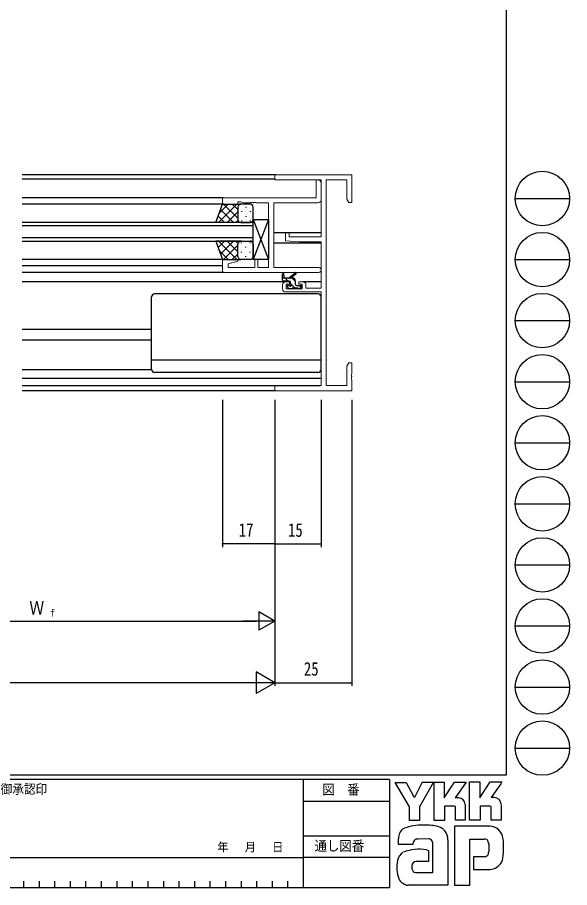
# Model space of a CAD drawing. Units: millimetres, scale not verified. Extents: x -1073 to 397, y -282 to 282.
# Drawn here: x 217.6 to 396.7, y -282.1 to 0 of the extents above; entities that cross this region are included whole.
import ezdxf
from ezdxf.enums import TextEntityAlignment as Align

# ---------------------------------------------------------------- set-up
doc = ezdxf.new("R2010")
doc.units = ezdxf.units.MM
doc.header["$LTSCALE"] = 2
doc.layers.add('0-2_YKK_11', color=7, linetype='Continuous', lineweight=18)
for name, color, linetype in [('0-3_YKK_12', 2, 'Continuous'), ('0-4_YKK_13', 4, 'Continuous'), ('0-6_YKK_D', 6, 'Continuous'), ('0-7_YKK_ZWAK', 7, 'Continuous')]:
    doc.layers.add(name, color=color, linetype=linetype)
doc.styles.add('ＭＳ ゴシック', font='')
doc.styles.get('ＭＳ ゴシック').set_extended_font_data('MS Gothic')

msp = doc.modelspace()

# ---------------------------------------------------------------- linework, layer by layer
at = {"layer": '0-2_YKK_11'}
for p, q in [((301.1, -51.005), (326.1, -51.005)), ((301.1, -52.635), (301.1, -51.005)), ((316.1, -52.635), (301.1, -52.635)), ((314.47, -52.705), (314.47, -58.505)), ((315.1, -52.705), (314.47, -52.705)), ((316.1, -71.105), (316.1, -52.635)), ((317.73, -52.635), (317.73, -119.375)), ((324.47, -52.635), (317.73, -52.635)), ((324.47, -58.914), (324.47, -52.635)), ((326.1, -51.005), (326.1, -60.005)), ((316.1, -59.135), (316.1, -53.705)), ((314.47, -58.505), (284.1, -58.505)), ((284.1, -58.505), (284.1, -60.505)), ((325.1, -60.005), (324.47, -58.914)), ((284.1, -60.505), (289.1, -60.505)), ((289.1, -59.805), (290.1, -59.805)), ((289.1, -60.505), (289.1, -59.805)), ((290.1, -59.805), (291.007, -60.135)), ((291.007, -60.135), (293.142, -60.135)), ((293.142, -60.135), (293.325, -60.015)), ((293.325, -60.015), (293.875, -60.015)), ((293.875, -60.015), (294.058, -60.135)), ((294.058, -60.135), (294.142, -60.135)), ((294.142, -60.135), (294.325, -60.015)), ((294.325, -60.015), (294.875, -60.015)), ((294.875, -60.015), (295.058, -60.135)), ((295.058, -60.135), (299.1, -60.135)), ((299.1, -60.135), (299.1, -81.075)), ((300.73, -60.135), (315.1, -60.135)), ((300.73, -81.075), (300.73, -60.135)), ((326.1, -60.005), (325.1, -60.005)), ((304.6, -69.805), (305.8, -69.805)), ((304.6, -72.411), (304.6, -69.805)), ((305.8, -69.805), (305.8, -71.105)), ((309.1, -72.805), (304.6, -72.411)), ((305.8, -71.105), (316.1, -71.105)), ((316.1, -72.805), (309.1, -72.805)), ((316.1, -87.805), (316.1, -72.805)), ((289.061, -78.505), (284.1, -78.505)), ((284.1, -78.505), (284.1, -82.705)), ((289.129, -79.027), (289.061, -78.505)), ((294.6, -78.505), (294.6, -81.075)), ((295.6, -78.505), (294.6, -78.505)), ((295.6, -81.075), (295.6, -78.505)), ((286, -79.866), (289.129, -79.027)), ((286, -81.075), (286, -79.866)), ((294.6, -81.075), (286, -81.075)), ((299.1, -81.075), (295.6, -81.075)), ((315.285, -81.075), (300.73, -81.075)), ((284.1, -82.705), (315.285, -82.705)), ((303.6, -88.005), (303.6, -86.705)), ((304.6, -85.705), (305.9, -85.705)), ((304.8, -86.505), (304.8, -88.005)), ((305.9, -86.505), (304.8, -86.505)), ((305.9, -85.705), (305.9, -86.505)), ((308.9, -85.705), (310.2, -85.705)), ((308.9, -86.505), (308.9, -85.705)), ((310, -86.505), (308.9, -86.505)), ((310, -88.005), (310, -86.505)), ((311.2, -86.705), (311.2, -87.805)), ((316.1, -89.005), (304.6, -89.005)), ((304.8, -88.005), (310, -88.005)), ((311.2, -87.805), (316.1, -87.805)), ((316.1, -119.375), (316.1, -89.005)), ((324.47, -113.096), (325.1, -112.005)), ((325.1, -112.005), (326.1, -112.005)), ((326.1, -112.005), (326.1, -115.547)), ((324.47, -119.375), (324.47, -113.096)), ((326.1, -115.547), (325.98, -115.73)), ((325.98, -115.73), (325.98, -116.28)), ((325.98, -116.28), (326.1, -116.463)), ((326.1, -116.547), (325.98, -116.73)), ((325.98, -116.73), (325.98, -117.28)), ((325.98, -117.28), (326.1, -117.463)), ((326.1, -116.463), (326.1, -116.547)), ((326.1, -117.463), (326.1, -121.005)), ((301.1, -119.375), (316.1, -119.375)), ((301.1, -121.005), (301.1, -119.375)), ((326.1, -121.005), (301.1, -121.005)), ((317.73, -119.375), (324.47, -119.375))]:
    msp.add_line(p, q, dxfattribs=at)
for centre, radius, start, end in [((315.1, -53.705), 1, 0.00001, 89.99999), ((315.1, -59.135), 1, 270.00001, 359.99999), ((315.285, -81.89), 0.815, 269.99999, 90.00001), ((304.6, -86.705), 1, 90.00001, 179.99999), ((310.2, -86.705), 1, 0.00001, 89.99999), ((304.6, -88.005), 1, 180.00001, 269.99999)]:
    msp.add_arc(centre, radius, start, end, dxfattribs=at)
at = {"layer": '0-3_YKK_12'}
for p, q in [((301.4, -51.005), (219.1, -51.005)), ((301.1, -52.405), (219.1, -52.405)), ((284.4, -58.505), (219.1, -58.505)), ((284.6, -60.505), (219.1, -60.505)), ((294.1, -66.505), (219.1, -66.505)), ((219.1, -67.505), (294.1, -67.505)), ((294.1, -72.505), (294.1, -66.505)), ((316.1, -69.805), (300.73, -69.805)), ((294.1, -71.505), (219.1, -71.505)), ((219.1, -72.505), (294.1, -72.505)), ((316.1, -73.205), (300.73, -73.205)), ((284.6, -78.505), (219.1, -78.504)), ((284.1, -80.506), (219.1, -80.505)), ((284.6, -82.705), (219.1, -82.705)), ((304.6, -85.705), (219.1, -85.705)), ((316.1, -85.705), (310.2, -85.705)), ((261.1, -101.205), (219.1, -101.205)), ((261.1, -104.605), (219.1, -104.605)), ((316.1, -117.105), (219.1, -117.105)), ((219.1, -119.375), (315.8, -119.375)), ((301.4, -121.005), (219.1, -121.005))]:
    msp.add_line(p, q, dxfattribs=at)
at = {"layer": '0-4_YKK_13'}
for p, q in [((281.954, -66.507), (284.096, -60.507)), ((288.828, -60.507), (282.828, -66.507)), ((286, -60.507), (283.039, -63.467)), ((284.096, -60.507), (290.096, -60.507)), ((289.097, -65.127), (284.476, -60.507)), ((289.096, -62.298), (287.305, -60.507)), ((289.096, -61.507), (289.096, -65.107)), ((289.096, -61.907), (289.096, -65.507)), ((293.096, -60.507), (290.096, -60.507)), ((291.733, -61.427), (291.733, -61.627)), ((294.096, -65.507), (294.096, -61.507)), ((284.819, -66.507), (282.708, -64.395)), ((287.648, -66.507), (283.452, -62.311)), ((289.096, -63.067), (285.657, -66.507)), ((290.318, -62.842), (290.318, -63.042)), ((291.733, -64.457), (291.733, -64.657)), ((293.148, -62.842), (293.148, -63.042)), ((290.318, -66.507), (281.954, -66.507)), ((289.153, -65.839), (288.485, -66.507)), ((290.096, -66.507), (293.096, -66.507)), ((290.318, -65.872), (290.318, -66.072)), ((293.148, -65.872), (293.148, -66.072)), ((294.1, -78.505), (294.1, -65.505)), ((294.1, -65.505), (299.1, -78.505)), ((299.1, -65.505), (294.1, -78.505)), ((294.1, -65.505), (299.1, -65.505)), ((299.1, -65.505), (299.1, -78.505)), ((281.954, -72.505), (284.096, -78.505)), ((290.318, -72.505), (281.954, -72.505)), ((284.819, -72.505), (282.708, -74.617)), ((288.828, -78.505), (282.828, -72.505)), ((287.648, -72.505), (283.452, -76.701)), ((289.096, -75.945), (285.657, -72.505)), ((289.153, -73.173), (288.485, -72.505)), ((290.096, -72.505), (293.096, -72.505)), ((290.318, -73.14), (290.318, -72.94)), ((293.148, -73.14), (293.148, -72.94)), ((286, -78.505), (283.039, -75.544)), ((289.097, -73.885), (284.476, -78.505)), ((289.096, -77.105), (289.096, -73.505)), ((289.096, -77.505), (289.096, -73.905)), ((290.318, -76.17), (290.318, -75.97)), ((291.733, -74.555), (291.733, -74.355)), ((293.148, -76.17), (293.148, -75.97)), ((294.096, -73.505), (294.096, -77.505)), ((284.096, -78.505), (290.096, -78.505)), ((289.096, -76.713), (287.305, -78.505)), ((293.096, -78.505), (290.096, -78.505)), ((291.733, -77.585), (291.733, -77.385)), ((299.1, -78.505), (294.1, -78.505)), ((303.6, -85.205), (303.6, -83.206)), ((306.8, -84.505), (303.6, -84.505)), ((303.9, -83.379), (304.099, -84.505)), ((305.436, -85.505), (304.436, -84.505)), ((305.5, -84.505), (307.718, -82.822)), ((306.1, -84.505), (307.919, -83.104)), ((307.8, -85.624), (306.681, -84.505)), ((305.9, -85.505), (303.9, -85.505)), ((305.688, -87.917), (305.188, -87.417)), ((305.4, -86.905), (305.739, -86.905)), ((306.2, -86.444), (306.2, -85.805)), ((307.736, -87.805), (306.2, -86.269)), ((307.8, -86.605), (307.8, -85.505)), ((308.1, -86.905), (309.5, -86.905)), ((309.8, -87.624), (309.081, -86.905)), ((309.8, -87.205), (309.8, -87.705)), ((315.1, -89.605), (262.1, -89.605)), ((306.5, -88.005), (305.9, -88.005)), ((308.8, -87.805), (306.7, -87.805)), ((309.5, -88.005), (309, -88.005)), ((261.1, -114.105), (261.1, -90.605)), ((316.1, -114.105), (316.1, -90.605)), ((316.1, -111.065), (261.1, -111.065)), ((219.1, -114.105), (261.1, -114.105)), ((315.1, -115.105), (262.1, -115.105))]:
    msp.add_line(p, q, dxfattribs=at)
for centre, radius, start, end in [((290.096, -61.507), 1, 90, 180), ((290.096, -61.507), 1, 90, 180), ((293.096, -61.507), 1, 360, 90), ((290.096, -65.507), 1, 180, 270), ((290.096, -65.507), 1, 180, 270), ((293.096, -65.507), 1, 270, 360), ((290.096, -73.505), 1, 90, 180), ((290.096, -73.505), 1, 90, 180), ((293.096, -73.505), 1, 360, 90), ((290.096, -77.505), 1, 180, 270), ((290.096, -77.505), 1, 180, 270), ((293.096, -77.505), 1, 270, 360), ((303.8, -83.206), 0.2, 300, 180), ((306.8, -85.505), 1, 0, 90), ((307.9, -82.905), 0.2, 275.58289, 155.58289), ((303.9, -85.205), 0.3, 180, 270), ((305.4, -87.205), 0.3, 90, 225), ((305.739, -87.205), 0.3, 33.05573, 90), ((305.9, -85.805), 0.3, 0, 90), ((306.2, -86.905), 0.25, 213.05573, 56.94427), ((306.5, -86.444), 0.3, 180, 236.94427), ((308.1, -86.605), 0.3, 180, 270), ((309.5, -87.205), 0.3, 0, 90), ((262.1, -90.605), 1, 90, 180), ((305.9, -87.705), 0.3, 225, 270), ((306.5, -87.805), 0.2, 270, 0), ((309, -87.805), 0.2, 180, 270), ((309.5, -87.705), 0.3, 270, 0), ((315.1, -90.605), 1, 0, 90), ((262.1, -114.105), 1, 180, 270), ((315.1, -114.105), 1, 270, 0)]:
    msp.add_arc(centre, radius, start, end, dxfattribs=at)
at = {"layer": '0-6_YKK_D'}
for p, q in [((284.1, -124.005), (284.1, -171.703)), ((301.1, -124.005), (301.1, -216.7)), ((301.1, -124.005), (301.1, -216.7)), ((301.1, -124.005), (301.1, -171.703)), ((301.1, -124.005), (301.1, -171.703)), ((316.1, -124.005), (316.1, -171.703)), ((326.1, -124.005), (326.1, -216.7)), ((301.1, -170.703), (284.1, -170.703)), ((301.1, -170.703), (316.1, -170.703)), ((301.1, -178.7), (301.1, -196.7)), ((295.904, -192.7), (295.904, -198.7)), ((301.1, -195.7), (295.904, -192.7)), ((157.1, -195.7), (295.1, -195.7)), ((301.1, -195.7), (290.708, -195.7)), ((301.1, -195.7), (295.904, -198.7)), ((295.038, -212.2), (295.038, -219.2)), ((301.1, -215.7), (295.038, -212.2)), ((294.1, -215.7), (-31.9, -215.7)), ((301.1, -215.7), (288.976, -215.7)), ((301.1, -215.7), (295.038, -219.2)), ((301.1, -215.7), (326.1, -215.7))]:
    msp.add_line(p, q, dxfattribs=at)
for centre, start, end in [((284.1, -170.703), 0, 180), ((284.1, -170.703), 180, 0), ((301.1, -170.703), 0, 180), ((301.1, -170.703), 0, 180), ((301.1, -170.703), 180, 0), ((301.1, -170.703), 180, 0), ((316.1, -170.703), 0, 180), ((316.1, -170.703), 180, 0), ((326.1, -215.7), 0, 180), ((326.1, -215.7), 180, 0)]:
    msp.add_arc(centre, 0.106, start, end, dxfattribs=at)
at = {"layer": '0-7_YKK_ZWAK'}
for p, q in [((376.1, 279.3), (376.1, -245.7)), ((379.076, -58.716), (396.716, -58.716)), ((379.076, -78.512), (396.716, -78.512)), ((379.076, -98.308), (396.716, -98.308)), ((379.076, -118.104), (396.716, -118.104)), ((379.076, -137.9), (396.716, -137.9)), ((379.076, -157.696), (396.716, -157.696)), ((379.076, -177.492), (396.716, -177.492)), ((379.076, -197.288), (396.716, -197.288)), ((379.076, -217.084), (396.716, -217.084)), ((379.076, -236.88), (396.716, -236.88)), ((376.1, -245.7), (-393.9, -245.7)), ((338.3, -247.1), (-393.9, -247.1)), ((310.3, -247.1), (310.3, -282.1)), ((338.3, -247.1), (338.3, -282.1)), ((344.732, -255.899), (340.137, -248.006)), ((340.137, -248.006), (343.651, -248.006)), ((343.651, -248.006), (346.164, -252.709)), ((348.936, -247.898), (346.381, -252.871)), ((352.562, -247.898), (348.029, -255.926)), ((348.936, -247.898), (352.562, -247.898)), ((352.76, -260.331), (352.76, -247.925)), ((352.76, -247.925), (355.976, -247.925)), ((355.976, -253.023), (359.355, -247.871)), ((355.976, -247.925), (355.976, -253.023)), ((359.355, -247.871), (363.18, -247.871)), ((363.18, -247.871), (359.64, -253.006)), ((364.274, -260.223), (364.274, -247.817)), ((364.274, -247.817), (367.545, -247.817)), ((367.545, -253.008), (370.978, -247.817)), ((367.545, -247.817), (367.545, -253.008)), ((370.978, -247.817), (374.762, -247.817)), ((374.762, -247.817), (374.383, -248.465)), ((374.383, -248.465), (371.261, -252.925)), ((346.164, -252.709), (346.381, -252.871)), ((360.679, -253.006), (359.64, -253.006)), ((372.301, -252.925), (371.261, -252.925)), ((310.3, -254.1), (338.3, -254.1)), ((344.732, -260.358), (344.732, -255.899)), ((348.029, -255.926), (348.029, -260.358)), ((359.274, -255.682), (356.084, -255.682)), ((356.084, -255.682), (356.084, -260.331)), ((359.706, -255.844), (359.274, -255.682)), ((359.706, -260.25), (359.706, -255.844)), ((362.842, -255.169), (362.842, -260.25)), ((371.302, -260.196), (371.302, -255.817)), ((374.464, -255.169), (374.464, -260.196)), ((348.029, -260.358), (344.732, -260.358)), ((356.084, -260.331), (352.76, -260.331)), ((359.328, -262.196), (359.328, -281.306)), ((370.923, -262.196), (359.328, -262.196)), ((362.842, -260.25), (359.706, -260.25)), ((367.68, -260.223), (364.274, -260.223)), ((371.302, -260.146), (371.353, -260.196)), ((374.464, -260.196), (371.302, -260.196)), ((310.3, -265.299), (338.3, -265.299)), ((351.246, -266.305), (347.548, -266.375)), ((352.327, -277.171), (352.327, -267.44)), ((357.22, -266.683), (357.22, -281.279)), ((364.355, -281.306), (364.355, -266.359)), ((364.355, -266.359), (369.004, -266.359)), ((370.473, -267.856), (370.491, -270.491)), ((350.273, -269.873), (350.976, -270.035)), ((350.976, -270.035), (350.976, -273.63)), ((209.5, -272.3), (310.3, -272.3)), ((338.3, -272.299), (310.3, -272.299)), ((350.976, -273.63), (346.981, -273.635)), ((369.113, -272.089), (365.572, -272.089)), ((365.572, -272.089), (365.572, -276.225)), ((365.572, -276.225), (370.896, -276.225)), ((370.896, -276.225), (371.978, -275.982)), ((346.705, -277.171), (352.327, -277.171)), ((351.895, -277.171), (352.246, -277.171)), ((352.327, -277.17), (352.328, -277.171)), ((-393.9, -282.1), (338.3, -282.1)), ((219.58, -280), (219.58, -282.1)), ((224.62, -280), (224.62, -282.1)), ((229.66, -280), (229.66, -282.1)), ((234.7, -280), (234.7, -282.1)), ((239.74, -280), (239.74, -282.1)), ((244.78, -280), (244.78, -282.1)), ((249.82, -280), (249.82, -282.1)), ((254.86, -280), (254.86, -282.1)), ((259.9, -280), (259.9, -282.1)), ((264.94, -280), (264.94, -282.1)), ((269.98, -280), (269.98, -282.1)), ((275.02, -280), (275.02, -282.1)), ((280.06, -280), (280.06, -282.1)), ((285.1, -280), (285.1, -282.1)), ((290.14, -280), (290.14, -282.1)), ((295.18, -280), (295.18, -282.1)), ((300.22, -280), (300.22, -282.1)), ((305.26, -280), (305.26, -282.1)), ((345.867, -281.36), (344.38, -281.36)), ((356.895, -281.333), (345.867, -281.36)), ((357.22, -281.279), (356.895, -281.333)), ((359.328, -281.306), (363.571, -281.306)), ((363.571, -281.306), (364.355, -281.306))]:
    msp.add_line(p, q, dxfattribs=at)
for points in [[(371.302, -255.817), (370.869, -255.655), (367.68, -255.655), (367.68, -260.223)], [(345.867, -268.17), (341.218, -268.17), (341.218, -266.241)]]:
    msp.add_lwpolyline(points, dxfattribs=at)
for centre in [(387.896, -58.716), (387.896, -78.512), (387.896, -98.308), (387.896, -118.104), (387.896, -137.9), (387.896, -157.696), (387.896, -177.492), (387.896, -197.288), (387.896, -217.084), (387.896, -236.88)]:
    msp.add_circle(centre, 8.82, dxfattribs=at)
for centre, radius, start, end in [((360.679, -255.169), 2.163, 0.00166, 89.99604), ((372.3, -255.088), 2.163, 0.00166, 89.99604), ((349.022, -279.501), 17.68, 89.89165, 109.30848), ((349.541, -282.563), 20.748, 78.7801, 91.46938), ((352.83, -266.596), 4.449, 40.66422, 80.31694), ((370.772, -266.54), 4.341, 14.44572, 87.08746), ((346.259, -266.266), 5.037, 158.41083, 179.71775), ((343.906, -265.155), 2.444, 109.02127, 161.51264), ((352.609, -266.585), 4.612, 358.78059, 38.76563), ((347.975, -268.107), 2.109, 138.46382, 181.71359), ((347.415, -268.071), 1.701, 85.50551, 126.78038), ((350.756, -267.854), 1.625, 14.7552, 72.44995), ((369.165, -267.579), 1.229, 16.43123, 96.91661), ((366.831, -268.308), 3.673, 4.93423, 17.03552), ((354.466, -269.287), 20.86, 350.99027, 10.67625), ((344.727, -274.027), 3.908, 121.82711, 169.08475), ((347.82, -282.954), 13.309, 79.38098, 112.05825), ((366.81, -270.141), 3.697, 343.6902, 354.75362), ((351.749, -275.495), 11.082, 168.76372, 199.80079), ((346.99, -275.079), 1.445, 90.33953, 178.03639), ((369.114, -270.784), 1.306, 269.95468, 342.90145), ((370.835, -271.845), 4.291, 285.44291, 349.90448), ((347.882, -275.428), 2.369, 171.08203, 216.71923), ((346.95, -275.665), 1.526, 230.9728, 260.75491), ((344.74, -277.543), 3.823, 207.31435, 263.59464)]:
    msp.add_arc(centre, radius, start, end, dxfattribs=at)

# ---------------------------------------------------------------- texts
at = {"layer": '0-6_YKK_D', "style": 'ＭＳ ゴシック', "width": 0.8}
for s, height, p in [('17', 4.399, (289.384, -169.703)), ('15', 4.399, (305.359, -169.703)), ('Ｗ', 4.399, (221.483, -194.9)), ('ｆ', 2.199, (227.72, -194.9)), ('25', 4.399, (310.518, -214.7))]:
    msp.add_text(s, height=height, dxfattribs=at).set_placement(p, align=Align.BOTTOM_LEFT)
at = {"layer": '0-7_YKK_ZWAK', "style": 'ＭＳ ゴシック', "width": 0.9}
for s, height, p in [('御承認印', 3.079, (212.167, -252.633)), ('図\u3000番', 3.284, (316.498, -252.962)), ('年   月   日', 2.903, (282.476, -271.269)), ('通し図番', 3.284, (313.979, -271.185))]:
    msp.add_text(s, height=height, dxfattribs=at).set_placement(p, align=Align.BOTTOM_LEFT)

doc.saveas('drawing.dxf')
